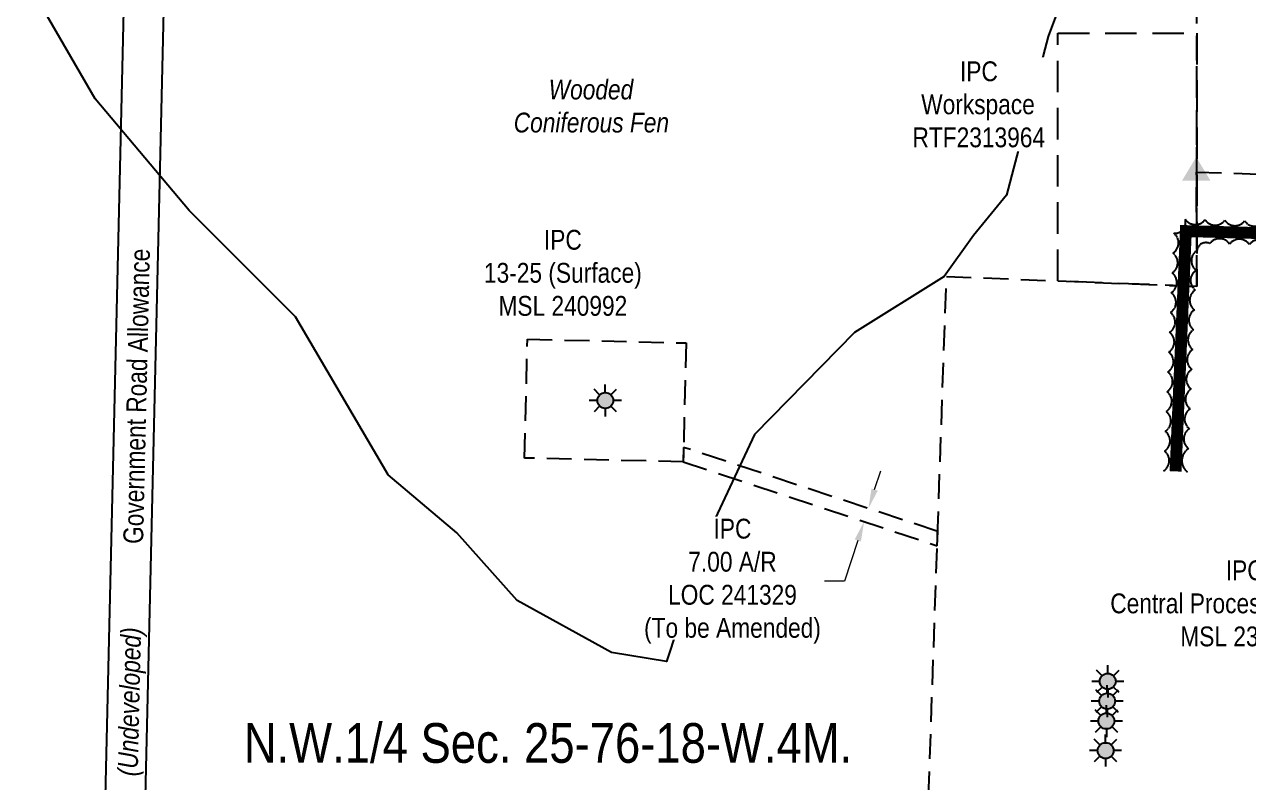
# Model space of a CAD drawing. Extents: x 394017 to 397185, y 6162863 to 6166407.
# Drawn here: x 394710 to 395327, y 6164616 to 6164998 of the extents above; entities that cross this region are included whole.
import ezdxf
from ezdxf.enums import TextEntityAlignment as Align

# ---------------------------------------------------------------- set-up
doc = ezdxf.new("R2010")
doc.units = 0
doc.header["$LTSCALE"] = 5
doc.header["$PDSIZE"] = 0.5
for name, pattern in [('0', [1, 1, 0]), ('foc-ACCESSROAD', [3.75, 2.5, -1.25]), ('HIDDEN2', [4.7625, 3.175, -1.5875])]:
    doc.linetypes.add(name, pattern=pattern)
doc.layers.get('Defpoints').update_dxf_attribs({"color": 9})
for name, color, linetype in [('AS-ROADS', 254, 'Continuous'), ('C-AR', 13, 'foc-ACCESSROAD'), ('C-SYMBOL', 7, 'Continuous'), ('C-WS', 13, 'foc-ACCESSROAD'), ('C-WS-S', 8, 'Continuous'), ('L-MON', 1, 'Continuous'), ('L-ROAD-T', 7, 'Continuous'), ('L-SEC', 7, 'Continuous'), ('T-BUSH', 110, '0'), ('T-EXISTING TFA', 220, 'HIDDEN2'), ('T-EXISTING TFA-T', 220, 'Continuous'), ('WETLAND', 143, 'Continuous'), ('WETLAND-T', 146, 'Continuous')]:
    doc.layers.add(name, color=color, linetype=linetype)
for name, color, linetype, lineweight in [('C-AR-T', 13, 'Continuous', 9), ('C-WS-T', 13, 'Continuous', 9), ('T-TEXT', 48, 'Continuous', 18)]:
    doc.layers.add(name, color=color, linetype=linetype, lineweight=lineweight)
doc.styles.add('175L', font='ARIALN.TTF', dxfattribs={"height": 20})
doc.styles.add('80CG', font='ARIALN.TTF', dxfattribs={"height": 10})
doc.styles.add('80L', font='ARIALN.TTF', dxfattribs={"height": 10})
doc.styles.add('80LS', font='ARIALNI.TTF', dxfattribs={"height": 10})
doc.dimstyles.new('Compass 5 000', dxfattribs={"dimscale": 5, "dimtxt": 9, "dimasz": 2, "dimexe": 0.2, "dimexo": 0.0625, "dimgap": 0.5, "dimtad": 0, "dimtih": 1, "dimtoh": 1, "dimzin": 0, "dimdsep": 46, "dimtxsty": '80CG', "dimcen": 0.1, "dimse1": 1, "dimse2": 1, "dimclrd": 256, "dimclrt": 256, "dimaunit": 1, "dimadec": 4, "dimazin": 0, "dimtfac": 0.06, "dimtofl": 0, "dimtmove": 0, "dimatfit": 1, "dimfxl": 0.2, "dimtolj": 1, "dimtzin": 0, "dimlwd": -1, "dimarcsym": 0})

# ---------------------------------------------------------------- blocks, each defined once
blk = doc.blocks.new('STRIA')
blk.add_hatch(color=255).paths.add_polyline_path([(-0.04, 1.52), (-1.47, -0.87), (1.39, -0.87)])
blk = doc.blocks.new('STRIAA')
blk.add_blockref('STRIA', (0, 0))
blk = doc.blocks.new('STRIB')
at = {"color": 1}
blk.add_solid([(-1.12, -0.67), (-0.04, 1.13), (1.04, -0.67)], dxfattribs=at)
blk = doc.blocks.new('STRIBB')
blk.add_blockref('STRIB', (0, 0))
blk = doc.blocks.new('STRICC')
for name in ['STRIAA', 'STRIBB']:
    blk.add_blockref(name, (0, 0))
blk = doc.blocks.new('fdspike')
blk.add_blockref('STRICC', (0, 0))
blk = doc.blocks.new('GAS')
h = blk.add_hatch(color=255)
h.dxf.hatch_style = 1
edge = h.paths.add_edge_path()
edge.add_arc((0, 0), 0.9, 0, 360)
for p, q in [((0, 0.81), (0, 1.62)), ((-0.81, 0), (-1.62, 0)), ((-0.57, 0.57), (-1.14, 1.14)), ((0.57, 0.57), (1.14, 1.14)), ((1.62, 0), (0.81, 0)), ((-0.57, -0.57), (-1.14, -1.14)), ((0, -0.81), (0, -1.62)), ((1.14, -1.14), (0.57, -0.57))]:
    blk.add_line(p, q)
blk.add_circle((0, 0), 0.8)
blk = doc.blocks.new('*D495')
at = {"layer": 'C-AR-T', "transparency": 16777216}
for p, q in [((395138.49, 6164763.29), (395141.63, 6164772.79)), ((395130.01, 6164737.66), (395123.21, 6164717.1)), ((395123.21, 6164717.1), (395113.21, 6164717.1))]:
    blk.add_line(p, q, dxfattribs=at)
for points in [[(395136.91, 6164763.82), (395140.07, 6164762.77), (395135.35, 6164753.8)], [(395128.42, 6164738.18), (395131.59, 6164737.14), (395133.15, 6164747.15)]]:
    blk.add_solid(points, dxfattribs=at)
at = {"layer": 'Defpoints', "color": 0, "transparency": 16777216}
for p in [(395135.35, 6164753.8), (395149.52, 6164749.11), (395147.32, 6164742.46)]:
    blk.add_point(p, dxfattribs=at)
at = {"layer": 'C-AR-T', "transparency": 16777216, "insert": (395066.82, 6164717.1), "char_height": 10, "attachment_point": 5, "style": '80CG', "bg_fill": 3, "box_fill_scale": 1.1, "bg_fill_color": 256, "bg_fill_true_color": 13158600, "bg_fill_transparency": 0}
blk.add_mtext('\\A1;IPC\\P7.00 A/R\\PLOC 241329\\P(To be Amended)', dxfattribs=at)

msp = doc.modelspace()

# ---------------------------------------------------------------- linework, layer by layer
at = {"layer": 'AS-ROADS', "const_width": 6, "flags": 128}
msp.add_lwpolyline([(395675.426, 6164938.214), (395490.463, 6164946.338), (395450.158, 6164889.458), (395295.367, 6164893.727), (395290.175, 6164772.5)], dxfattribs=at)
at = {"layer": 'C-AR'}
msp.add_lwpolyline([(395041.944, 6164777.331), (395170.017, 6164734.954), (395170.269, 6164742.244), (395042.157, 6164784.634), (395041.983, 6164777.33)], close=True, dxfattribs=at)
at = {"layer": 'C-WS'}
for points in [[(395300.83, 6164923.504), (395300.827, 6165072.159), (395000.909, 6165072.15), (395000.934, 6165148.152), (395000.941, 6165307.08), (395300.827, 6165307.05), (395300.81, 6165140.621), (395340.827, 6165139.584), (395340.827, 6165056.513), (395354.822, 6165056.513), (395354.822, 6165006.631), (395340.827, 6165006.631), (395340.827, 6164922.226)], [(395790.176, 6164696.297), (395784.751, 6164547.024), (395574.888, 6164555.178), (395164.376, 6164571.206), (395174.704, 6164870.81), (395300.838, 6164865.794), (395300.794, 6164923.504), (395634.215, 6164912.859), (395834.134, 6164905.02), (395828.944, 6164771.165), (395812.549, 6164740.56), (395790.176, 6164696.297)]]:
    msp.add_lwpolyline(points, dxfattribs=at)
msp.add_lwpolyline([(395043.414, 6164837.292), (395041.983, 6164777.33), (394962.034, 6164779.238), (394963.465, 6164839.199)], close=True, dxfattribs=at)
at = {"layer": 'L-SEC'}
for p, q in [((394763.294, 6165153.442, 602.197), (394744.556, 6164349.014, 602.197)), ((394783.398, 6165152.974, 602.197), (394764.66, 6164348.546, 602.197))]:
    msp.add_line(p, q, dxfattribs=at)
at = {"layer": 'T-BUSH', "flags": 128}
for points in [[(395284.183, 6164772.757, 0.520567), (395284.61, 6164782.744, 0.5205671), (395285.038, 6164792.731, 0.5205671), (395285.466, 6164802.718, 0.5205671), (395285.894, 6164812.706, 0.5205671), (395286.321, 6164822.693, 0.5205671), (395286.749, 6164832.68, 0.5205671), (395287.177, 6164842.667, 0.5205671), (395287.605, 6164852.654, 0.5205671), (395288.032, 6164862.642, 0.5205671), (395288.46, 6164872.629, 0.5205671), (395288.888, 6164882.616, 0.5205671), (395289.316, 6164892.603, 0.5205671), (395295.023, 6164899.737, 0.5205671), (395305.016, 6164899.461, 0.5205671), (395315.009, 6164899.185, 0.5205671), (395325.001, 6164898.91, 0.5205671), (395334.994, 6164898.634, 0.5205671), (395344.986, 6164898.359, 0.5205671), (395354.979, 6164898.083, 0.5205671), (395364.972, 6164897.807, 0.5205671), (395374.964, 6164897.532, 0.5205671), (395384.957, 6164897.256, 0.5205671), (395394.949, 6164896.981, 0.5205671), (395404.942, 6164896.705, 0.5205671), (395414.934, 6164896.43, 0.5205671), (395424.927, 6164896.154, 0.5205671), (395434.92, 6164895.878, 0.5205671), (395444.912, 6164895.603, 0.5205671), (395451.628, 6164901.893, 0.5205671), (395457.414, 6164910.044, 0.5205671), (395463.2, 6164918.196, 0.5205671), (395468.987, 6164926.347, 0.5205671), (395474.773, 6164934.499, 0.5205671), (395480.559, 6164942.65, 0.5205671), (395486.345, 6164950.801, 0.5205671), (395495.874, 6164951.138, 0.5205671), (395505.852, 6164950.534, 0.1912062), (395509.456, 6164947.836, 0.1912062)], [(395582.039, 6164903.444, 0.5205671), (395581.074, 6164913.393, 0.5205671), (395578.934, 6164923.139, 0.5205671), (395575.936, 6164932.591, 0.5205671), (395568.018, 6164936.269, 0.5205671), (395558.026, 6164936.067, 0.5205671), (395548.042, 6164936.574, 0.5205671), (395538.059, 6164937.081, 0.5205671), (395528.075, 6164937.588, 0.5205671), (395518.091, 6164938.096, 0.5205671), (395508.108, 6164938.603, 0.5205671), (395498.124, 6164939.11, 0.5205671), (395490.281, 6164935.271, 0.5205671), (395484.597, 6164927.048, 0.5205671), (395478.912, 6164918.825, 0.5205671), (395473.227, 6164910.603, 0.5205671), (395467.543, 6164902.38, 0.5205671), (395461.858, 6164894.157, 0.5205671), (395456.173, 6164885.935, 0.5205671), (395447.339, 6164883.906, 0.5205671), (395437.346, 6164884.157, 0.5205671), (395427.352, 6164884.408, 0.5205671), (395417.359, 6164884.659, 0.5205671), (395407.366, 6164884.909, 0.5205671), (395397.373, 6164885.16, 0.5205671), (395387.379, 6164885.411, 0.5205671), (395377.386, 6164885.662, 0.5205671), (395367.393, 6164885.912, 0.5205671), (395357.4, 6164886.163, 0.5205671), (395347.406, 6164886.414, 0.5205671), (395337.413, 6164886.665, 0.5205671), (395327.42, 6164886.916, 0.5205671), (395317.427, 6164887.166, 0.5205671), (395307.433, 6164887.417, 0.5205671), (395300.95, 6164883.911, 0.5205671), (395300.522, 6164873.924, 0.5205671), (395300.094, 6164863.937, 0.5205671), (395299.667, 6164853.95, 0.5205671), (395299.239, 6164843.963, 0.5205671), (395298.811, 6164833.975, 0.5205671), (395298.384, 6164823.988, 0.5205671), (395297.956, 6164814.001, 0.5205671), (395297.528, 6164804.014, 0.5205671), (395297.1, 6164794.026, 0.5205671), (395296.673, 6164784.039, 0.5205671), (395296.167, 6164772.243, 0.5205671)]]:
    msp.add_lwpolyline(points, format="xyb", dxfattribs=at)
at = {"layer": 'T-EXISTING TFA'}
msp.add_lwpolyline([(395300.827, 6164865.766), (395230.852, 6164868.554), (395230.852, 6164993.608), (395300.827, 6164993.608), (395300.827, 6164865.766), (395300.827, 6164990.819)], dxfattribs=at)
at = {"layer": 'WETLAND'}
msp.add_lwpolyline([(395244.755, 6165042.303), (395226.035, 6164991.837), (395204.992, 6164911.87), (395188.358, 6164891.568), (395173.475, 6164870.788), (395128.418, 6164842.507), (395077.883, 6164791.06), (395055.496, 6164743.275), (395033.529, 6164676.59), (395005.859, 6164681.206), (394958.291, 6164707.356), (394927.799, 6164741.581), (394893.241, 6164770.756), (394846.498, 6164850.465), (394792.967, 6164904.14), (394745.63, 6164960.477), (394709.929, 6165022.184)], dxfattribs=at)

# ---------------------------------------------------------------- block references
at = {"layer": 'C-WS-S'}
for p, xscale, yscale, zscale in [((395002.725, 6164808.264), 5, 5, 5), ((395255.991, 6164666.586), 4.998209999999956, 4.998209999999956, 4.998209999999956), ((395255.688, 6164656.573), 4.998209999999956, 4.998209999999956, 4.998209999999956), ((395255.322, 6164646.561), 4.998209999999956, 4.998209999999956, 4.998209999999956), ((395254.902, 6164631.652), 4.998209999999956, 4.998209999999956, 4.998209999999956)]:
    msp.add_blockref('GAS', p, dxfattribs=dict(at, xscale=xscale, yscale=yscale, zscale=zscale))
at = {"layer": 'L-MON', "xscale": 5, "yscale": 5, "zscale": 5}
msp.add_blockref('fdspike', (395300.794, 6164923.504), dxfattribs=at)

# ---------------------------------------------------------------- texts
at = {"layer": 'C-SYMBOL', "color": 3, "style": '175L'}
msp.add_text('N.W.1/4 Sec. 25-76-18-W.4M.', height=19.99284, dxfattribs=at).set_placement((394973.841, 6164619.519), align=Align.BOTTOM_CENTER)
at = {"layer": 'C-WS-T', "insert": (395325.038, 6164705.862), "char_height": 9.99642, "width": 135.56305, "attachment_point": 5, "style": '80CG'}
msp.add_mtext('\\A1;IPC\\PCentral Processing Facility\\PMSL 231295', dxfattribs=at)
at = {"layer": 'L-ROAD-T', "style": '80L'}
msp.add_text('Government Road Allowance', height=9.99642, rotation=88.665632, dxfattribs=at).set_placement((394766.438, 6164810.386), align=Align.MIDDLE_CENTER)
at = {"layer": 'T-TEXT', "style": '80LS'}
msp.add_text('(Undeveloped)', height=9.99642, rotation=88.665632, dxfattribs=at).set_placement((394762.848, 6164656.296), align=Align.MIDDLE_CENTER)

# ---------------------------------------------------------------- next in the draw order: texts
at = {"layer": 'C-WS-T', "insert": (394981.323, 6164872.605), "char_height": 9.99642, "width": 78.96667, "attachment_point": 5, "style": '80CG', "bg_fill": 2}
msp.add_mtext('\\A1;IPC\\P13-25 (Surface)\\PMSL 240992', dxfattribs=at)
at = {"layer": 'T-EXISTING TFA-T', "insert": (395157.084, 6164979.33), "char_height": 9.99633, "attachment_point": 1, "style": '80L', "bg_fill": 3, "box_fill_scale": 1.2, "bg_fill_color": 256, "bg_fill_transparency": 0}
msp.add_mtext_dynamic_manual_height_columns('\\pi24.424;IPC\\P\\pi4.8743;Workspace\\P\\pi0.48979;RTF2313964', width=66.37168, gutter_width=50, heights=[0], dxfattribs=at)
at = {"layer": 'WETLAND-T', "insert": (394953.899, 6164970.135), "char_height": 9.99633, "attachment_point": 1, "style": '80L', "bg_fill": 3, "box_fill_scale": 1.1, "bg_fill_color": 256, "bg_fill_transparency": 0}
msp.add_mtext_dynamic_manual_height_columns('\\pi20.262;{\\fArial Narrow|b0|i1|c0|p34;Wooded \\P\\pi2.6629;Coniferous Fen}', width=82.30302, gutter_width=50, heights=[0], dxfattribs=at)

# ---------------------------------------------------------------- next in the draw order: dimensions: what is measured, and where the dimension line sits
at = {"layer": 'C-AR-T'}
dim = msp.add_linear_dim(base=(395135.347, 6164753.799), p1=(395147.32, 6164742.464), p2=(395149.519, 6164749.11), angle=71.691631, text='IPC\\P7.00 A/R\\PLOC 241329\\P(To be Amended)', dimstyle='Compass 5 000', override={"dimtfill": 1}, dxfattribs=at)
dim.commit()
dim.dimension.update_dxf_attribs({"geometry": '*D495', "text_midpoint": (395066.824, 6164717.104), "dimtype": 161})

doc.saveas('drawing.dxf')
